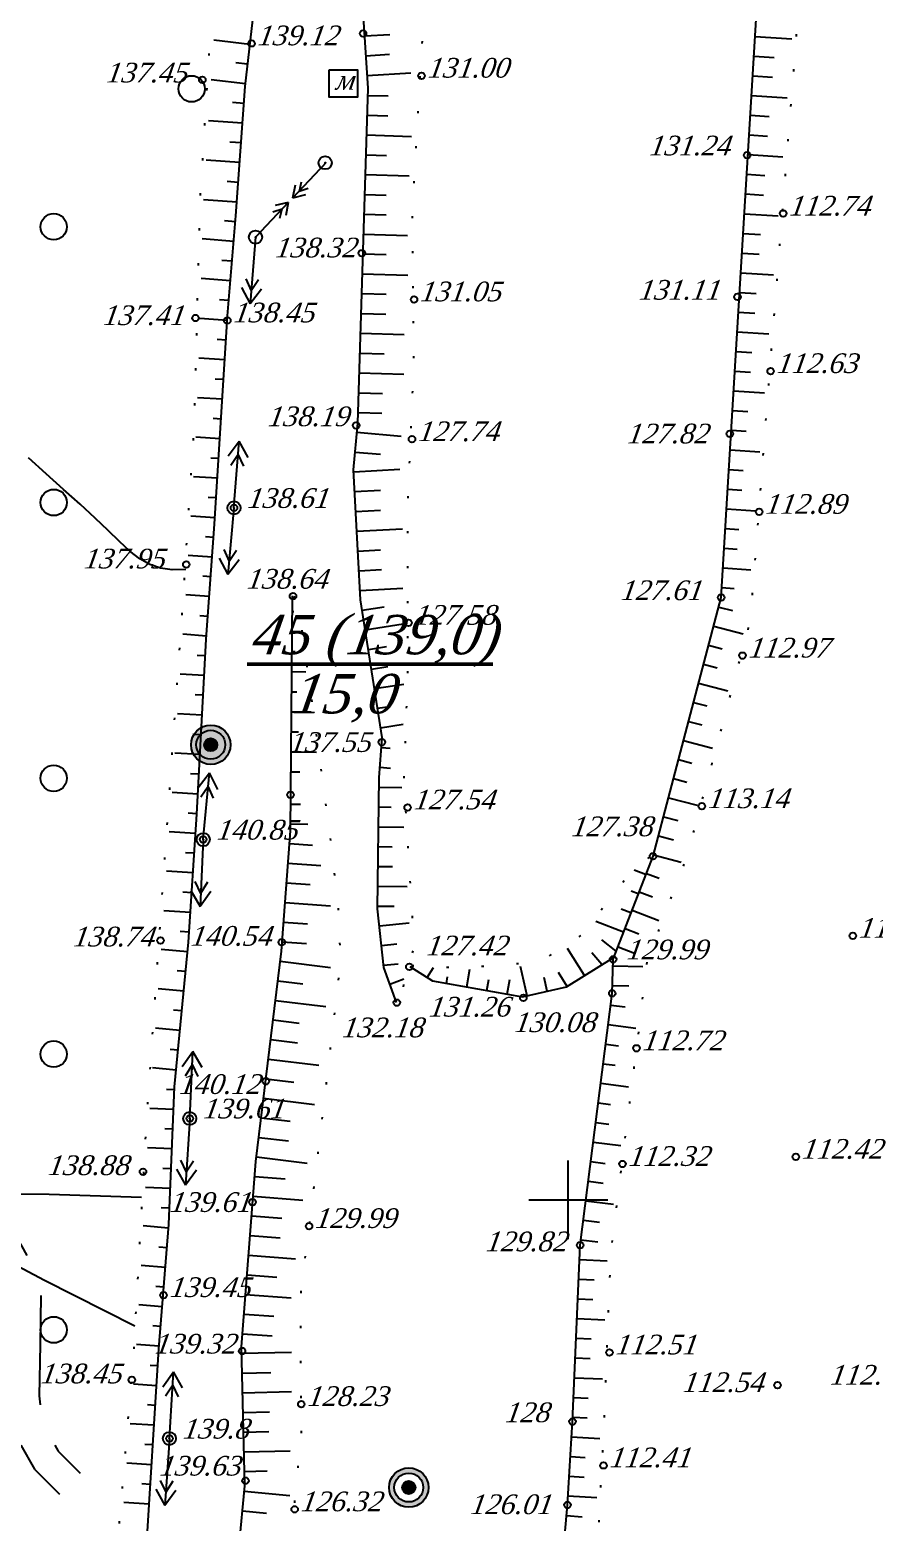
# Model space of a CAD drawing. Header units: millimetres. Extents: x 1400 to 4853, y -623 to 1865.
# Drawn here: x 2755.8 to 2794.3, y 1538.6 to 1606.8 of the extents above; entities that cross this region are included whole.
import ezdxf

# ---------------------------------------------------------------- set-up
doc = ezdxf.new("R2010")
doc.units = ezdxf.units.MM
doc.set_wipeout_variables(frame=1)
doc.linetypes.add('ADOT1', pattern=[1.6, 0.1, -1.5])
doc.linetypes.add('AHIDDEN4', pattern=[7, 5, -2])
for name, color, linetype in [('02_Горизонт_100', 7, 'Continuous'), ('02_Горизонт_112', 7, 'Continuous'), ('02_Горизонт_128', 7, 'Continuous'), ('CONT-MNR', 7, 'Continuous'), ('кресты', 7, 'Continuous'), ('НАДЗЕМКА', 7, 'Continuous'), ('ПИКЕТЫ', 7, 'Continuous'), ('РАСТИТ', 7, 'Continuous'), ('РЕЛЬЕФ', 7, 'Continuous'), ('Скважины', 7, 'Continuous'), ('Скважины_2011', 7, 'Continuous'), ('СІТУАЦІЯ', 7, 'Continuous')]:
    doc.layers.add(name, color=color, linetype=linetype)
doc.styles.add('universw', font='timesi.ttf', dxfattribs={"oblique": 10})

# ---------------------------------------------------------------- blocks, each defined once
blk = doc.blocks.new('108')
at = {"color": 0, "linetype": 'Continuous', "lineweight": 0}
blk.add_wipeout([(0.51, -0.12), (0.52, -0.06), (0.52, -0.01), (0.52, 0.05), (0.51, 0.1), (0.5, 0.15), (0.48, 0.2), (0.45, 0.25), (0.42, 0.3), (0.39, 0.34), (0.35, 0.38), (0.31, 0.42), (0.26, 0.45), (0.22, 0.47), (0.17, 0.49), (0.11, 0.51), (0.06, 0.52), (0.01, 0.52), (-0.05, 0.52), (-0.1, 0.51), (-0.15, 0.5), (-0.21, 0.48), (-0.25, 0.45), (-0.3, 0.42), (-0.34, 0.39), (-0.38, 0.35), (-0.42, 0.31), (-0.45, 0.26), (-0.47, 0.22), (-0.49, 0.17), (-0.51, 0.11), (-0.52, 0.06), (-0.52, 0.01), (-0.52, -0.05), (-0.51, -0.1), (-0.5, -0.15), (-0.48, -0.21), (-0.45, -0.25), (-0.42, -0.3), (-0.39, -0.34), (-0.35, -0.38), (-0.31, -0.42), (-0.27, -0.45), (-0.22, -0.47), (-0.17, -0.49), (-0.12, -0.51), (-0.06, -0.52), (-0.01, -0.52), (0.05, -0.52), (0.1, -0.51), (0.15, -0.5), (0.2, -0.48), (0.25, -0.45), (0.3, -0.42), (0.34, -0.39), (0.38, -0.35), (0.42, -0.31), (0.45, -0.27), (0.47, -0.22), (0.49, -0.17)], dxfattribs=at)
at = {"linetype": 'Continuous'}
h = blk.add_hatch(color=0, dxfattribs=at)
edge = h.paths.add_edge_path()
edge.add_arc((0, 0), 0.0196, 0, 360)
at = {"color": 0, "linetype": 'Continuous'}
for radius in [0.5, 0.0196]:
    blk.add_circle((0, 0), radius, dxfattribs=at)
blk = doc.blocks.new('115_3')
at = {"color": 0, "linetype": 'Continuous'}
for p, q in [((0, 0), (5.1, 0)), ((3.22, 0.49), (4.1, 0)), ((3.22, -0.49), (4.1, 0)), ((3.91, 0.76), (5.1, 0)), ((3.91, -0.76), (5.1, 0))]:
    blk.add_line(p, q, dxfattribs=at)
blk = doc.blocks.new('372')
blk.add_circle((0, 0), 1)
blk = doc.blocks.new('368')
at = {"color": 0, "linetype": 'Continuous'}
blk.add_blockref('372', (0, 0), dxfattribs=at)
blk = doc.blocks.new('Свкажины')
at = {"layer": 'Скважины', "linetype": 'Continuous'}
h = blk.add_hatch(color=5, dxfattribs=at)
h.paths.add_polyline_path([(-3, 0, 1), (3, 0, 1)])
h.paths.add_polyline_path([(2.2, 0, -1), (-2.2, 0, -1)], flags=16)
at = {"layer": 'Скважины', "linetype": 'Continuous', "lineweight": 50}
h = blk.add_hatch(color=2, dxfattribs=at)
edge = h.paths.add_edge_path()
edge.add_arc((0, 0), 1, 0, 360)
at = {"layer": 'Скважины', "color": 0, "linetype": 'Continuous'}
for radius in [3, 2.2, 1]:
    blk.add_circle((0, 0), radius, dxfattribs=at)

msp = doc.modelspace()

# ---------------------------------------------------------------- hatches: boundary and pattern name
at = {"layer": 'Скважины', "linetype": 'Continuous'}
for points in [[(2764.9236, 1574.1026, 1), (2763.1236, 1574.1026, 1)], [(2764.3236, 1574.1026, 1), (2763.7236, 1574.1026, 1)]]:
    msp.add_hatch(color=1, dxfattribs=at).paths.add_polyline_path(points)

# ---------------------------------------------------------------- linework, layer by layer
at = {"layer": '02_Горизонт_112', "color": 0, "linetype": 'Continuous'}
for p, q in [((2788.9017, 1606.4589), (2790.5776, 1606.3574)), ((2788.8472, 1605.5596), (2789.7723, 1605.5036)), ((2788.7928, 1604.6603), (2789.6893, 1604.606)), ((2788.7383, 1603.7611), (2790.3683, 1603.6623)), ((2788.6838, 1602.8618), (2789.5338, 1602.8103)), ((2788.6293, 1601.9626), (2789.4687, 1601.9117)), ((2788.5749, 1601.0633), (2790.159, 1600.9673)), ((2788.5204, 1600.164), (2789.3386, 1600.1145)), ((2788.4659, 1599.2648), (2789.2736, 1599.2158)), ((2788.4114, 1598.3655), (2789.9497, 1598.2723)), ((2788.357, 1597.4662), (2789.1435, 1597.4186)), ((2788.3025, 1596.567), (2789.0784, 1596.52)), ((2788.248, 1595.6677), (2789.7404, 1595.5773)), ((2788.1935, 1594.7684), (2788.9483, 1594.7227)), ((2788.1391, 1593.8692), (2788.8832, 1593.8241)), ((2788.0846, 1592.9699), (2789.5311, 1592.8823)), ((2788.0301, 1592.0706), (2788.7531, 1592.0268)), ((2787.9756, 1591.1714), (2788.6881, 1591.1282)), ((2787.9212, 1590.2721), (2789.3219, 1590.1873)), ((2787.8667, 1589.3729), (2788.558, 1589.331)), ((2787.8122, 1588.4736), (2788.4929, 1588.4324)), ((2787.7577, 1587.5743), (2789.1154, 1587.4921)), ((2787.7033, 1586.6751), (2788.359, 1586.6353)), ((2787.6488, 1585.7758), (2788.2902, 1585.7369)), ((2787.5943, 1584.8765), (2788.9125, 1584.7967)), ((2787.5398, 1583.9773), (2788.1527, 1583.9401)), ((2787.4854, 1583.078), (2788.0839, 1583.0417)), ((2787.4309, 1582.1787), (2788.7095, 1582.1013)), ((2787.3764, 1581.2795), (2787.9463, 1581.245)), ((2787.234, 1580.3943), (2787.8596, 1580.2294)), ((2787.0044, 1579.5232), (2788.3486, 1579.1689)), ((2786.7748, 1578.652), (2787.3947, 1578.4886)), ((2786.5452, 1577.7808), (2787.1622, 1577.6182)), ((2786.3156, 1576.9097), (2787.6484, 1576.5584)), ((2786.086, 1576.0385), (2786.6973, 1575.8774)), ((2785.8563, 1575.1674), (2786.4648, 1575.007)), ((2785.6267, 1574.2962), (2786.9482, 1573.9479)), ((2785.3971, 1573.425), (2785.9999, 1573.2662)), ((2785.1675, 1572.5539), (2785.7722, 1572.3945)), ((2784.9379, 1571.6827), (2786.2481, 1571.3374)), ((2784.7083, 1570.8116), (2785.3649, 1570.6385)), ((2784.4787, 1569.9404), (2785.1613, 1569.7605)), ((2784.249, 1569.0692), (2785.5186, 1568.7346)), ((2783.8882, 1568.1741), (2783.3644, 1568.3734)), ((2783.9314, 1568.2266), (2784.5181, 1568)), ((2783.5548, 1567.2978), (2783.2414, 1567.417)), ((2783.6068, 1567.3862), (2784.2084, 1567.1538)), ((2783.2214, 1566.4215), (2782.7814, 1566.5889)), ((2783.2822, 1566.5458), (2784.4998, 1566.0755)), ((2782.9576, 1565.7054), (2783.5889, 1565.4615)), ((2782.5545, 1564.6689), (2781.8977, 1565.1819)), ((2782.633, 1564.865), (2783.3847, 1564.5746)), ((2782.4064, 1564.0049), (2783.7722, 1563.968)), ((2782.382, 1563.1043), (2783.1299, 1563.0841)), ((2782.3039, 1562.2079), (2782.9658, 1562.1235)), ((2782.1899, 1561.3142), (2783.4425, 1561.1545)), ((2782.0759, 1560.4205), (2782.662, 1560.3458)), ((2781.962, 1559.5269), (2782.5101, 1559.457)), ((2781.848, 1558.6332), (2783.1053, 1558.4729)), ((2781.7341, 1557.7395), (2782.2895, 1557.6687)), ((2781.6201, 1556.8458), (2782.2062, 1556.7711)), ((2781.5062, 1555.9522), (2782.7681, 1555.7913)), ((2781.3922, 1555.0585), (2782.0395, 1554.976)), ((2781.2783, 1554.1648), (2781.9562, 1554.0784)), ((2781.1643, 1553.2711), (2782.4309, 1553.1096)), ((2781.0504, 1552.3775), (2781.7895, 1552.2832)), ((2780.9364, 1551.4838), (2781.7062, 1551.3856)), ((2780.8768, 1550.5855), (2782.1387, 1550.5305)), ((2780.8376, 1549.6854), (2781.5454, 1549.6546)), ((2780.7985, 1548.7853), (2781.4894, 1548.7553)), ((2780.7593, 1547.8853), (2782.0316, 1547.8299)), ((2780.7201, 1546.9852), (2781.3994, 1546.9557)), ((2780.6809, 1546.0852), (2781.3543, 1546.0559)), ((2780.6418, 1545.1851), (2781.9245, 1545.1293)), ((2780.6026, 1544.285), (2781.2642, 1544.2562)), ((2780.5634, 1543.385), (2781.2192, 1543.3564)), ((2780.5119, 1542.4856), (2781.8063, 1542.406)), ((2780.4566, 1541.5864), (2781.1285, 1541.5451)), ((2780.4013, 1540.6871), (2781.0835, 1540.6452)), ((2780.3461, 1539.7879), (2781.662, 1539.707)), ((2780.2785, 1538.8896), (2780.9925, 1538.8274))]:
    msp.add_line(p, q, dxfattribs=at)
at = {"layer": '02_Горизонт_112', "color": 0, "linetype": 'Continuous', "flags": 128}
msp.add_lwpolyline([(2777.8993, 1483.4367), (2773.6273, 1493.2407), (2774.8663, 1509.5307), (2775.9793, 1524.3747), (2779.3873, 1528.6707), (2780.3203, 1539.3687), (2780.5543, 1543.1757), (2780.9053, 1551.2397), (2782.3723, 1562.7447), (2782.4143, 1564.2987), (2784.2323, 1569.0057), (2787.3493, 1580.8317), (2789.0263, 1608.5157), (2791.9243, 1628.6007), (2797.7953, 1634.3157), (2802.0223, 1642.9557), (2808.1663, 1665.9267), (2812.8523, 1666.0617), (2818.1623, 1665.7857), (2821.3594, 1675.0874)], dxfattribs=at)
at = {"layer": '02_Горизонт_112', "color": 250, "linetype": 'ADOT1', "flags": 128}
msp.add_lwpolyline([(2822.8636, 1674.9139), (2819.2765, 1664.5028), (2809.3831, 1664.5606), (2803.9446, 1644.7794), (2798.9244, 1633.6342), (2793.3163, 1628.0278), (2791.5181, 1615.1203), (2791.3758, 1614.0389), (2789.3606, 1588.7085), (2788.6739, 1579.7845), (2785.7766, 1569.0029), (2783.9597, 1564.2601), (2783.6064, 1561.3337), (2782.2924, 1550.8683), (2781.9896, 1543.1486), (2781.2447, 1528.981), (2777.8178, 1524.7937), (2777.2467, 1523.2711), (2776.3582, 1511.4706), (2775.0884, 1493.4173), (2778.7691, 1484.8524), (2780.1018, 1482.2512)], dxfattribs=at)
at = {"layer": '02_Горизонт_112', "color": 7, "linetype": 'Continuous'}
for centre in [(2788.5353, 1601.0358), (2790.1846, 1598.3674), (2788.0882, 1594.5717), (2789.6064, 1591.1717), (2787.7408, 1588.3093), (2789.0811, 1584.7395), (2787.3493, 1580.8317), (2788.325, 1578.1728), (2786.4613, 1571.2916), (2784.2323, 1569.0057), (2793.3615, 1565.3733), (2782.4143, 1564.2987), (2782.3723, 1562.7447), (2783.4763, 1560.2331), (2790.7542, 1555.2742), (2782.8364, 1554.9478), (2780.9053, 1551.2397), (2782.2389, 1546.3362), (2789.9214, 1544.8463), (2780.5543, 1543.1757), (2781.9742, 1541.1785), (2780.3203, 1539.3687)]:
    msp.add_circle(centre, 0.15, dxfattribs=at)
at = {"layer": '02_Горизонт_128', "color": 0, "linetype": 'Continuous'}
for p, q in [((2771.0577, 1606.4845), (2772.2127, 1606.5587)), ((2771.1157, 1605.5804), (2772.1872, 1605.6492)), ((2771.1738, 1604.6762), (2773.1668, 1604.8041)), ((2771.2001, 1603.7716), (2772.1337, 1603.7429)), ((2771.1723, 1602.866), (2772.1083, 1602.8372)), ((2771.1444, 1601.9604), (2773.1934, 1601.8974)), ((2771.1166, 1601.0548), (2772.0574, 1601.0259)), ((2771.0888, 1600.1492), (2773.0966, 1600.0875)), ((2771.0609, 1599.2436), (2772.038, 1599.2136)), ((2771.0331, 1598.3381), (2772.0384, 1598.3072)), ((2771.0053, 1597.4325), (2773.0149, 1597.3707)), ((2770.9775, 1596.5269), (2772.0392, 1596.4943)), ((2770.9496, 1595.6213), (2773.0225, 1595.5576)), ((2770.9218, 1594.7157), (2772.04, 1594.6813)), ((2770.894, 1593.8101), (2772.0187, 1593.7756)), ((2770.8661, 1592.9045), (2772.855, 1592.8434)), ((2770.8383, 1591.999), (2771.9482, 1591.9649)), ((2770.8105, 1591.0934), (2772.849, 1591.0307)), ((2770.7826, 1590.1878), (2771.8777, 1590.1541)), ((2770.7548, 1589.2822), (2771.8425, 1589.2488)), ((2770.703, 1588.378), (2772.7283, 1588.1992)), ((2770.6233, 1587.4756), (2771.7742, 1587.3739)), ((2770.5571, 1586.5728), (2772.6651, 1586.6856)), ((2770.6056, 1585.6681), (2771.7751, 1585.7307)), ((2770.654, 1584.7634), (2771.7756, 1584.8234)), ((2770.7024, 1583.8587), (2772.7791, 1583.9698)), ((2770.7508, 1582.9539), (2771.7766, 1583.0088)), ((2770.7992, 1582.0492), (2771.8312, 1582.1044)), ((2770.8476, 1581.1445), (2772.7935, 1581.2486)), ((2770.9447, 1580.2449), (2771.9408, 1580.4011)), ((2771.0851, 1579.3498), (2772.8172, 1579.6215)), ((2771.2254, 1578.4548), (2772.0578, 1578.5853)), ((2771.3658, 1577.5597), (2772.1162, 1577.6774)), ((2771.5062, 1576.6646), (2772.8511, 1576.8755)), ((2771.6465, 1575.7695), (2772.2012, 1575.8565)), ((2771.7869, 1574.8745), (2772.8205, 1575.0366)), ((2771.8223, 1573.9753), (2772.2215, 1573.9445)), ((2771.7527, 1573.0719), (2772.2312, 1573.0351)), ((2771.7122, 1572.1673), (2772.7478, 1572.1552)), ((2767.6837, 1571.3898), (2768.1268, 1571.3823)), ((2771.7017, 1571.2613), (2772.2707, 1571.2547)), ((2767.6684, 1570.4898), (2768.4554, 1570.4764)), ((2771.6911, 1570.3554), (2772.8461, 1570.342)), ((2767.6201, 1569.5913), (2768.6803, 1569.5127)), ((2771.6806, 1569.4494), (2772.3128, 1569.4421)), ((2767.5536, 1568.6936), (2769.0568, 1568.5822)), ((2771.67, 1568.5435), (2772.3338, 1568.5358)), ((2767.4871, 1567.7959), (2768.5648, 1567.716)), ((2771.6595, 1567.6375), (2772.9935, 1567.622)), ((2767.4206, 1566.8982), (2769.5015, 1566.744)), ((2771.6489, 1566.7316), (2772.4026, 1566.7228)), ((2767.3541, 1566.0005), (2768.4493, 1565.9194)), ((2771.7291, 1565.8298), (2773.0908, 1565.9714)), ((2782.8879, 1565.5452), (2781.6216, 1566.027)), ((2767.2876, 1565.1029), (2768.3916, 1565.0211)), ((2771.8228, 1564.9287), (2772.5223, 1565.0014)), ((2781.1043, 1563.5603), (2780.3302, 1564.8002)), ((2767.1992, 1564.2073), (2769.492, 1563.9285)), ((2771.9165, 1564.0275), (2772.5882, 1564.0974)), ((2781.8996, 1564.0568), (2781.4406, 1564.5937)), ((2772.2033, 1563.171), (2772.8437, 1563.405)), ((2773.9131, 1563.4671), (2774.2002, 1563.9222)), ((2774.7965, 1563.2003), (2774.8491, 1563.4944)), ((2775.7195, 1563.0355), (2775.8654, 1563.8522)), ((2776.6425, 1562.8706), (2776.7332, 1563.3782)), ((2777.5655, 1562.7057), (2777.6845, 1563.3718)), ((2778.4862, 1562.6325), (2778.1802, 1563.9661)), ((2779.4001, 1562.8422), (2779.2569, 1563.4661)), ((2780.309, 1563.0637), (2779.9172, 1563.6913)), ((2767.0905, 1563.3138), (2768.2249, 1563.1758)), ((2766.9818, 1562.4202), (2769.2832, 1562.1404)), ((2766.8732, 1561.5267), (2768.0623, 1561.3821)), ((2766.7645, 1560.6331), (2767.981, 1560.4852)), ((2766.6559, 1559.7395), (2768.9699, 1559.4582)), ((2766.5472, 1558.846), (2767.8183, 1558.6914)), ((2766.4386, 1557.9524), (2768.7611, 1557.67)), ((2766.3299, 1557.0589), (2767.6557, 1556.8977)), ((2766.2213, 1556.1653), (2767.5744, 1556.0008)), ((2766.1126, 1555.2717), (2768.437, 1554.9891)), ((2766.0336, 1554.3752), (2767.4256, 1554.2671)), ((2765.9639, 1553.4778), (2768.2309, 1553.3017)), ((2765.8942, 1552.5804), (2767.2753, 1552.4731)), ((2765.8245, 1551.6829), (2767.2001, 1551.5761)), ((2765.7548, 1550.7855), (2767.9024, 1550.6187)), ((2765.6851, 1549.8881), (2767.0498, 1549.7821)), ((2765.6154, 1548.9906), (2767.6951, 1548.8291)), ((2765.5457, 1548.0932), (2766.8994, 1547.988)), ((2765.476, 1547.1957), (2766.8258, 1547.0909)), ((2765.4356, 1546.2975), (2767.7087, 1546.3498)), ((2765.4563, 1545.3976), (2766.7669, 1545.4278)), ((2765.477, 1544.4977), (2767.7196, 1544.5493)), ((2765.4977, 1543.5978), (2766.7032, 1543.6255)), ((2765.5185, 1542.6979), (2766.6713, 1542.7244)), ((2765.5392, 1541.798), (2767.6568, 1541.8467)), ((2765.5599, 1540.8981), (2766.6076, 1540.9222)), ((2765.5526, 1539.9992), (2767.6432, 1539.8022)), ((2765.4681, 1539.103), (2766.5719, 1538.999))]:
    msp.add_line(p, q, dxfattribs=at)
at = {"layer": '02_Горизонт_128', "color": 7, "linetype": 'Continuous'}
for p, q in [((2767.7223, 1580.1895), (2767.8179, 1580.1886)), ((2767.7142, 1579.2738), (2768.1311, 1579.2701)), ((2767.706, 1578.3581), (2767.8884, 1578.3565)), ((2767.6979, 1577.4425), (2768.3748, 1577.4365)), ((2767.6898, 1576.5268), (2767.9588, 1576.5244)), ((2767.6817, 1575.6111), (2768.6185, 1575.6028)), ((2767.6736, 1574.6955), (2768.0292, 1574.6923)), ((2767.6655, 1573.7798), (2768.8622, 1573.7692)), ((2767.6574, 1572.8641), (2768.0996, 1572.8602))]:
    msp.add_line(p, q, dxfattribs=at)
at = {"layer": '02_Горизонт_128', "color": 32, "linetype": 'ADOT1', "flags": 128}
for points in [[(2774.0579, 1649.376), (2774.4999, 1643.3037), (2774.0026, 1632.8152), (2773.8909, 1623.7839), (2774.3883, 1616.1107), (2773.6161, 1605.3683), (2773.2292, 1598.4679), (2773.2862, 1591.4232), (2773.0099, 1584.9645), (2773.0096, 1577.1562), (2772.8438, 1572.4639), (2773.3092, 1564.8971), (2772.6112, 1562.3018), (2772.4173, 1561.9532)], [(2774.0579, 1649.376), (2774.4999, 1643.3037), (2774.0026, 1632.8152), (2773.8909, 1623.7839), (2774.3883, 1616.1107), (2773.6161, 1605.3683), (2773.2292, 1598.4679), (2773.2862, 1591.4232), (2773.0099, 1584.9645), (2773.0096, 1577.1562), (2772.8438, 1572.4639), (2773.3092, 1564.8971), (2772.6112, 1562.3018), (2772.4173, 1561.9532)], [(2767.8233, 1580.8838), (2768.0814, 1580.1331), (2769.5402, 1569.4335), (2769.894, 1566.1429), (2769.93, 1564.0579), (2769.091, 1556.8749), (2768.1133, 1548.8884), (2768.1512, 1542.6257), (2767.5996, 1536.9317), (2768.2431, 1533.901), (2768.5189, 1530.0438), (2767.5076, 1526.3703), (2767.0275, 1518.2379), (2766.7049, 1512.438), (2767.092, 1506.7025), (2767.4807, 1501.6411), (2766.7066, 1496.2923), (2767.0937, 1489.5901), (2767.9312, 1484.2807), (2767.4156, 1478.6154), (2767.4156, 1474.8042), (2769.0298, 1473.1551), (2773.447, 1471.2785), (2777.7626, 1470.8728), (2784.2613, 1470.8728), (2789.4401, 1470.9742), (2792.9433, 1471.4814)], [(2773.2017, 1564.0218), (2775.4873, 1563.9131), (2779.079, 1564.1849), (2780.9293, 1565.3809), (2783.351, 1568.4524), (2784.2761, 1569.1047)]]:
    msp.add_lwpolyline(points, dxfattribs=at)
at = {"layer": '02_Горизонт_128', "color": 0, "linetype": 'Continuous', "flags": 128}
for points in [[(2772.5144, 1562.32), (2771.9269, 1563.9272), (2771.6476, 1566.6132), (2771.7174, 1572.6131), (2771.8571, 1574.4271), (2770.8704, 1580.7187), (2770.552, 1586.6687), (2770.7398, 1588.7949), (2771.2104, 1604.1057), (2770.6578, 1612.7173), (2771.0722, 1621.9914), (2771.3495, 1629.9142), (2772.0679, 1638.8019), (2772.7316, 1648.9896)], [(2773.1201, 1563.9674), (2774.1541, 1563.3151), (2778.2627, 1562.5812), (2780.2763, 1563.0433), (2782.453, 1564.4023), (2782.453, 1564.4023)]]:
    msp.add_lwpolyline(points, dxfattribs=at)
at = {"layer": '02_Горизонт_128', "color": 250, "linetype": 'ADOT1', "flags": 128}
msp.add_lwpolyline([(2767.8233, 1580.8838), (2768.0814, 1580.1331), (2769.5402, 1569.4335), (2769.894, 1566.1429), (2769.93, 1564.0579), (2769.091, 1556.8749), (2768.1133, 1548.8884), (2768.1512, 1542.6257), (2767.5996, 1536.9317), (2768.2431, 1533.901), (2768.5189, 1530.0438), (2767.5076, 1526.3703), (2767.0275, 1518.2379), (2766.7049, 1512.438), (2767.092, 1506.7025), (2767.4807, 1501.6411), (2766.7066, 1496.2923), (2767.0937, 1489.5901), (2767.9312, 1484.2807), (2767.4156, 1478.6154), (2767.4156, 1474.8042), (2769.0298, 1473.1551), (2773.447, 1471.2785), (2777.7626, 1470.8728), (2784.2613, 1470.8728), (2789.4401, 1470.9742), (2792.9433, 1471.4814)], dxfattribs=at)
at = {"layer": '02_Горизонт_128', "color": 7, "linetype": 'Continuous'}
for centre in [(2770.9831, 1606.5992), (2773.6562, 1604.6675), (2770.9251, 1596.5561), (2773.3128, 1594.4487), (2770.6693, 1588.6827), (2773.2194, 1588.0595), (2767.7814, 1580.8936), (2773.0592, 1579.6701), (2771.8423, 1574.2137), (2767.6699, 1571.8137), (2773.0197, 1571.2352), (2767.2664, 1565.0879), (2773.0985, 1563.9528), (2778.3073, 1562.5347), (2772.5293, 1562.3187), (2766.541, 1558.7256), (2765.9367, 1553.1984), (2768.5147, 1552.1122), (2761.8692, 1548.9578), (2765.4538, 1546.4039), (2768.161, 1543.9788), (2765.615, 1540.4799), (2767.8586, 1539.1703)]:
    msp.add_circle(centre, 0.15, dxfattribs=at)
at = {"layer": 'CONT-MNR', "color": 30, "linetype": 'Continuous', "flags": 128}
for points in [[(2762.8921, 1582.1143), (2762.2667, 1582.0873), (2761.7243, 1582.1632), (2761.2388, 1582.3363), (2760.7837, 1582.6007), (2760.3331, 1582.9508), (2759.8605, 1583.3806), (2759.3399, 1583.8845), (2758.745, 1584.4566), (2758.0588, 1585.0896), (2757.3016, 1585.7696), (2756.5028, 1586.4813), (2755.6917, 1587.2094)], [(2760.8653, 1553.4171), (2756.6379, 1553.5503), (2753.6144, 1553.5734), (2751.7912, 1553.4177), (2751.1646, 1553.0146), (2751.7308, 1552.2952), (2753.4863, 1551.191), (2756.4272, 1549.6331), (2760.5499, 1547.5528)]]:
    msp.add_lwpolyline(points, dxfattribs=at)
at = {"layer": 'кресты', "color": 3, "linetype": 'Continuous'}
for p, q in [((2780.3623, 1551.5067), (2780.3623, 1555.1067)), ((2778.5623, 1553.3067), (2782.1623, 1553.3067))]:
    msp.add_line(p, q, dxfattribs=at)
at = {"layer": 'НАДЗЕМКА', "color": 7, "linetype": 'Continuous'}
msp.add_lwpolyline([(2769.4123, 1604.9187), (2769.4123, 1603.7017), (2770.7517, 1603.7007), (2770.7517, 1604.9176)], close=True, dxfattribs=at)
at = {"layer": 'ПИКЕТЫ', "color": 7, "linetype": 'Continuous'}
for centre in [(2765.8826, 1606.1462), (2763.64, 1604.4805), (2763.3251, 1593.5992), (2764.7811, 1593.4866), (2762.9071, 1582.3344), (2761.7305, 1565.1554), (2760.9287, 1554.5949), (2760.4176, 1545.093)]:
    msp.add_circle(centre, 0.15, dxfattribs=at)
at = {"layer": 'РЕЛЬЕФ', "color": 7, "linetype": 'Continuous'}
for p, q in [((2765.8144, 1606.0966), (2764.1641, 1606.2895)), ((2765.7095, 1605.1992), (2765.1741, 1605.2618)), ((2765.6046, 1604.3019), (2764.0424, 1604.4845)), ((2765.5349, 1603.4012), (2765.0169, 1603.4379)), ((2765.471, 1602.4999), (2763.9242, 1602.6097)), ((2765.407, 1601.5987), (2764.8938, 1601.6351)), ((2765.343, 1600.6975), (2763.8108, 1600.8062)), ((2765.279, 1599.7962), (2764.7707, 1599.8323)), ((2765.215, 1598.895), (2763.6975, 1599.0028)), ((2765.1478, 1597.994), (2764.6539, 1598.0351)), ((2765.073, 1597.0936), (2763.638, 1597.213)), ((2764.9981, 1596.1933), (2764.5353, 1596.2317)), ((2764.9232, 1595.2929), (2763.5817, 1595.4044)), ((2764.8483, 1594.3925), (2764.4167, 1594.4284)), ((2764.778, 1593.4918), (2763.5251, 1593.5691)), ((2764.7223, 1592.59), (2764.3145, 1592.6152)), ((2764.6667, 1591.6882), (2763.4727, 1591.7619)), ((2764.611, 1590.7864), (2764.2228, 1590.8104)), ((2764.5553, 1589.8846), (2763.4202, 1589.9547)), ((2764.4996, 1588.9829), (2764.1311, 1589.0056)), ((2764.444, 1588.0811), (2763.3449, 1588.1489)), ((2764.3883, 1587.1793), (2764.0212, 1587.202)), ((2764.3326, 1586.2775), (2763.2293, 1586.3456)), ((2764.2769, 1585.3757), (2763.9085, 1585.3985)), ((2764.2213, 1584.474), (2763.1137, 1584.5423)), ((2764.1579, 1583.5727), (2763.7906, 1583.6001)), ((2764.0908, 1582.6717), (2762.9972, 1582.7532)), ((2764.0237, 1581.7707), (2763.6618, 1581.7977)), ((2763.9565, 1580.8697), (2762.8793, 1580.9499)), ((2763.8894, 1579.9687), (2763.5319, 1579.9953)), ((2763.8223, 1579.0677), (2762.7529, 1579.1474)), ((2763.7713, 1578.1657), (2763.4105, 1578.1849)), ((2763.7231, 1577.2635), (2762.6269, 1577.322)), ((2763.675, 1576.3612), (2763.3049, 1576.381)), ((2763.6268, 1575.459), (2762.5028, 1575.519)), ((2763.5786, 1574.5568), (2763.1993, 1574.5771)), ((2763.5305, 1573.6546), (2762.3787, 1573.7161)), ((2763.4823, 1572.7524), (2763.0937, 1572.7731)), ((2763.4341, 1571.8502), (2762.2545, 1571.9132)), ((2763.386, 1570.948), (2762.9881, 1570.9692)), ((2763.2126, 1568.243), (2762.0043, 1568.3205)), ((2763.1548, 1567.3414), (2762.7503, 1567.3673)), ((2763.097, 1566.4397), (2761.8792, 1566.5178)), ((2763.0391, 1565.5381), (2762.6318, 1565.5642)), ((2762.9666, 1564.6376), (2761.7565, 1564.7549)), ((2762.8795, 1563.7384), (2762.4835, 1563.7767)), ((2762.7924, 1562.8391), (2761.6266, 1562.952)), ((2762.7053, 1561.9398), (2762.3241, 1561.9767)), ((2762.6181, 1561.0405), (2761.4968, 1561.1491)), ((2762.531, 1560.1412), (2762.1646, 1560.1767)), ((2762.4439, 1559.2419), (2761.3669, 1559.3463)), ((2762.3644, 1558.3421), (2762.0091, 1558.3566)), ((2762.3276, 1557.4394), (2761.2387, 1557.4836)), ((2762.2909, 1556.5366), (2761.9216, 1556.5516)), ((2762.2542, 1555.6339), (2761.1344, 1555.6794)), ((2762.2175, 1554.7311), (2761.8403, 1554.7465)), ((2762.1808, 1553.8284), (2761.0375, 1553.8749)), ((2762.1441, 1552.9256), (2761.7591, 1552.9413)), ((2762.1007, 1552.0233), (2760.9425, 1552.1184)), ((2762.0267, 1551.1228), (2761.6479, 1551.1539)), ((2761.9527, 1550.2223), (2760.8381, 1550.3139)), ((2761.8787, 1549.3219), (2761.5145, 1549.3518)), ((2761.8047, 1548.4214), (2760.7337, 1548.5094)), ((2761.7307, 1547.521), (2761.381, 1547.5497)), ((2761.6567, 1546.6205), (2760.6293, 1546.7049)), ((2761.5983, 1545.7189), (2761.2549, 1545.7403)), ((2761.5423, 1544.8172), (2760.4935, 1544.8824)), ((2761.4862, 1543.9154), (2761.1305, 1543.9375)), ((2761.4301, 1543.0137), (2760.3447, 1543.0812)), ((2761.374, 1542.1119), (2761.0061, 1542.1348)), ((2761.3179, 1541.2101), (2760.1959, 1541.2799)), ((2761.2618, 1540.3084), (2760.8817, 1540.332)), ((2761.2057, 1539.4066), (2760.0471, 1539.4787))]:
    msp.add_line(p, q, dxfattribs=at)
at = {"layer": 'Скважины', "color": 0, "linetype": 'Continuous', "lineweight": 50}
msp.add_line((2765.6953, 1577.7906), (2776.9144, 1577.7887), dxfattribs=at)
at = {"layer": 'Скважины', "color": 1, "linetype": 'Continuous'}
for centre, radius in [((2764.0236, 1574.1026), 0.9), ((2764.0236, 1574.1026), 0.66), ((2764.0236, 1574.1026), 0.3), ((2764.0285, 1574.0623), 0.15), ((2764.1536, 1574.0774), 0.15)]:
    msp.add_circle(centre, radius, dxfattribs=at)
at = {"layer": 'Скважины', "color": 1}
msp.add_circle((2764.0285, 1574.0623), 0.15, dxfattribs=at)
at = {"layer": 'СІТУАЦІЯ', "color": 7, "linetype": 'AHIDDEN4', "flags": 128}
for points in [[(2713.6279, 1601.9203), (2715.159, 1600.6318), (2717.3312, 1598.4612), (2720.5292, 1594.7231), (2723.9685, 1592.0099), (2725.9597, 1590.5629), (2726.6283, 1589.2173), (2726.8696, 1586.3836), (2727.5937, 1584.6954), (2729.4039, 1583.4292), (2732.2398, 1581.9822), (2735.7458, 1580.3968), (2739.7964, 1577.6984), (2743.4613, 1573.6509), (2745.9689, 1569.8925), (2748.2613, 1565.4522), (2749.7821, 1562.2705), (2750.6375, 1558.8988), (2751.3979, 1555.7171), (2752.6881, 1553.0872), (2754.2089, 1550.5228), (2754.9218, 1549.2881), (2754.8742, 1546.7237), (2754.8294, 1544.2824), (2755.0195, 1542.6677), (2755.97, 1541.0056), (2757.1106, 1539.8659)], [(2725.4703, 1592.3981), (2726.3506, 1591.9746), (2727.0213, 1591.4603), (2727.9516, 1589.5879), (2728.1962, 1586.7154), (2728.6827, 1585.5811), (2730.1009, 1584.5892), (2732.825, 1583.1992), (2736.4025, 1581.5814), (2740.6845, 1578.7289), (2744.529, 1574.4831), (2747.1338, 1570.5789), (2749.4703, 1566.0531), (2751.0577, 1562.7321), (2751.9484, 1559.2217), (2752.6761, 1556.1769), (2753.8765, 1553.7298), (2755.3741, 1551.2046), (2756.2785, 1549.6382), (2756.224, 1546.6988), (2756.1808, 1544.3492), (2756.328, 1543.099), (2757.0521, 1541.8328), (2758.0648, 1540.8209)]]:
    msp.add_lwpolyline(points, dxfattribs=at)

# ---------------------------------------------------------------- block references
at = {"layer": 'НАДЗЕМКА', "color": 7, "linetype": 'Continuous', "xscale": 0.6, "yscale": 0.6, "zscale": 0.6}
for p in [(2769.2533, 1600.6917), (2766.0703, 1597.2897), (2765.0863, 1584.9237), (2763.6823, 1569.7677), (2763.0643, 1557.0297), (2762.1343, 1542.4017)]:
    msp.add_blockref('108', p, dxfattribs=at)
at = {"layer": 'РАСТИТ', "color": 7, "linetype": 'Continuous', "xscale": 0.6, "yscale": 0.6, "zscale": 0.6}
for p in [(2763.1507, 1604.07), (2756.8507, 1597.77), (2756.8507, 1585.17), (2756.8507, 1572.57), (2756.8507, 1559.97), (2756.8507, 1547.37)]:
    msp.add_blockref('368', p, dxfattribs=at)
at = {"layer": 'Скважины_2011', "color": 0, "linetype": 'Continuous', "lineweight": 50, "xscale": 0.3, "yscale": 0.3, "zscale": 0.3}
msp.add_blockref('Свкажины', (2773.0723, 1540.1667), dxfattribs=at)

# ---------------------------------------------------------------- texts
at = {"layer": '02_Горизонт_100', "color": 7, "linetype": 'Continuous', "style": 'universw', "oblique": 10}
msp.add_text('112.42', height=0.9, dxfattribs=at).set_placement((2792.3123, 1544.8653))
at = {"layer": '02_Горизонт_112', "color": 7, "linetype": 'Continuous', "style": 'universw', "oblique": 10}
for s, p in [('131.24', (2784.0466, 1601.0289)), ('112.74', (2790.4531, 1598.2808)), ('131.11', (2783.5722, 1594.4359)), ('112.63', (2789.8749, 1591.085)), ('127.82', (2783.0395, 1587.8695)), ('112.89', (2789.3496, 1584.6528)), ('127.61', (2782.7436, 1580.7116)), ('112.97', (2788.5935, 1578.0861)), ('113.14', (2786.7298, 1571.2049)), ('127.38', (2780.4917, 1569.9227)), ('113.08', (2793.63, 1565.2866)), ('129.99', (2783.0143, 1564.2987)), ('112.72', (2783.7448, 1560.1464)), ('112.42', (2791.0227, 1555.1875)), ('112.32', (2783.1049, 1554.8611)), ('129.82', (2776.5802, 1550.9601)), ('112.51', (2782.5074, 1546.2495)), ('112.54', (2785.5772, 1544.5288)), ('128', (2777.4681, 1543.1514)), ('112.41', (2782.2427, 1541.0919)), ('126.01', (2775.87, 1538.9513))]:
    msp.add_text(s, height=0.9, dxfattribs=at).set_placement(p)
at = {"layer": '02_Горизонт_128', "color": 7, "linetype": 'Continuous', "style": 'universw', "oblique": 10}
for s, p in [('139.12', (2766.1511, 1606.0595)), ('131.00', (2773.9248, 1604.5808)), ('138.32', (2766.9543, 1596.3671)), ('131.05', (2773.5813, 1594.362)), ('138.19', (2766.6208, 1588.6571)), ('127.74', (2773.488, 1587.9728)), ('127.58', (2773.3277, 1579.5834)), ('137.55', (2767.6203, 1573.7755)), ('127.54', (2773.2882, 1571.1485)), ('127.42', (2773.8605, 1564.4779)), ('131.26', (2773.9762, 1561.683)), ('132.18', (2770.0105, 1560.7365)), ('130.08', (2777.8827, 1560.9731)), ('140.12', (2762.5728, 1558.1481)), ('139.61', (2762.1448, 1552.7588)), ('129.99', (2768.7832, 1552.0256)), ('139.45', (2762.1377, 1548.8711)), ('139.32', (2761.4586, 1546.2873)), ('128.23', (2768.4295, 1543.8921)), ('139.63', (2761.6726, 1540.7126)), ('126.32', (2768.1272, 1539.0836))]:
    msp.add_text(s, height=0.9, dxfattribs=at).set_placement(p)
at = {"layer": 'ПИКЕТЫ', "color": 7, "linetype": 'Continuous', "style": 'universw', "oblique": 10}
for s, p in [('137.45', (2759.2338, 1604.3604)), ('137.41', (2759.0901, 1593.2747)), ('138.45', (2765.0496, 1593.3999)), ('137.95', (2758.2096, 1582.157)), ('138.64', (2765.6544, 1581.2333)), ('138.74', (2757.7206, 1564.887)), ('140.54', (2763.0868, 1564.9187)), ('138.88', (2756.5607, 1554.4408)), ('138.45', (2756.2353, 1544.9258))]:
    msp.add_text(s, height=0.9, dxfattribs=at).set_placement(p)
at = {"layer": 'РЕЛЬЕФ', "color": 7, "linetype": 'Continuous', "style": 'universw', "oblique": 10}
msp.add_text('м', height=0.9, dxfattribs=at).set_placement((2769.715, 1604.0284))
at = {"layer": 'Скважины', "color": 7, "style": 'universw', "oblique": 10}
for s, p in [('45 (139,0)', (2765.8447, 1578.2343)), ('15,0', (2767.7063, 1575.5335))]:
    msp.add_text(s, height=1.8, dxfattribs=at).set_placement(p)

# ---------------------------------------------------------------- next in the draw order: linework, layer by layer
at = {"layer": '02_Горизонт_128', "color": 0, "linetype": 'Continuous', "flags": 128}
msp.add_lwpolyline([(2790.9386, 1467.9035), (2786.585, 1467.9503), (2782.3378, 1468.5195), (2778.1424, 1468.8817), (2773.0664, 1469.4508), (2767.9905, 1470.0717), (2765.0245, 1470.5995), (2761.5542, 1471.5826), (2760.0004, 1473.1348), (2759.9486, 1475.5667), (2760.4147, 1484.104), (2761.4754, 1494.0962), (2762.3468, 1501.2923), (2762.6953, 1505.3546), (2763.3351, 1514.3853), (2763.7418, 1522.3359), (2764.1714, 1525.7756), (2764.8007, 1532.022), (2765.5751, 1540.238), (2765.4289, 1546.5894), (2766.0866, 1555.0579), (2767.2557, 1564.6724), (2767.6629, 1570.1689), (2767.7598, 1580.9054)], dxfattribs=at)
at = {"layer": '02_Горизонт_128', "color": 7, "linetype": 'Continuous'}
for centre in [(2763.0643, 1557.0297), (2762.1343, 1542.4017)]:
    msp.add_circle(centre, 0.15, dxfattribs=at)
at = {"layer": 'ПИКЕТЫ', "color": 7, "linetype": 'Continuous'}
for centre in [(2765.0863, 1584.9237), (2763.6823, 1569.7677)]:
    msp.add_circle(centre, 0.15, dxfattribs=at)
at = {"layer": 'РЕЛЬЕФ', "color": 7, "linetype": 'Continuous'}
for p, q in [((2763.3283, 1570.0463), (2762.1303, 1570.1232)), ((2763.2705, 1569.1447), (2762.8694, 1569.1704))]:
    msp.add_line(p, q, dxfattribs=at)
at = {"layer": 'РЕЛЬЕФ', "color": 7, "linetype": 'ADOT1', "flags": 128}
msp.add_lwpolyline([(2764.9906, 1667.8753), (2767.2926, 1666.7255), (2768.4959, 1662.6489), (2768.4959, 1655.1229), (2767.8158, 1646.4471), (2766.6692, 1635.4694), (2766.2997, 1629.518), (2764.2285, 1610.3125), (2763.5206, 1598.8794), (2763.2648, 1588.8091), (2762.7419, 1580.684), (2761.8022, 1567.3683), (2761.0773, 1556.9048), (2760.4842, 1546.1532), (2759.0923, 1529.7546), (2758.5338, 1523.5665), (2757.8799, 1514.5656), (2757.1134, 1506.0792), (2756.452, 1495.5412), (2756.0009, 1490.134), (2756.3956, 1488.5005)], dxfattribs=at)
at = {"layer": 'РЕЛЬЕФ', "color": 7, "linetype": 'Continuous', "flags": 128}
msp.add_lwpolyline([(2756.6334, 1489.0565), (2757.2174, 1493.2195), (2757.6421, 1498.3903), (2757.9532, 1504.3407), (2758.632, 1511.9274), (2759.3546, 1517.9278), (2759.397, 1522.0814), (2760.5856, 1530.456), (2761.0523, 1536.9407), (2761.6472, 1546.5044), (2762.1139, 1552.1837), (2762.3699, 1558.4777), (2763.0103, 1565.0891), (2763.3853, 1570.9353), (2763.8123, 1578.9329), (2764.203, 1584.1786), (2764.7911, 1593.7041), (2765.17, 1598.2612), (2765.5901, 1604.178), (2766.4419, 1611.4647)], dxfattribs=at)

# ---------------------------------------------------------------- next in the draw order: block references
at = {"layer": 'НАДЗЕМКА', "color": 7, "linetype": 'Continuous'}
for p, xscale, yscale, zscale, rotation in [((2769.268, 1600.6774), 0.432, 0.432, 0.432, 226.9048), ((2766.0703, 1597.2897), 0.432, 0.432, 0.432, 46.90479999999999), ((2766.0703, 1597.2897), 0.6, 0.6, 0.6, 265.4503999999999), ((2765.0863, 1584.9237), 0.6, 0.6, 0.6, 85.4504), ((2765.0863, 1584.9237), 0.6, 0.6, 0.6, 264.7074), ((2763.6823, 1569.7677), 0.6, 0.6, 0.6, 84.7074), ((2763.6823, 1569.7677), 0.6000000000000001, 0.6000000000000001, 0.6000000000000001, 267.2224), ((2763.0643, 1557.0297), 0.6000000000000001, 0.6000000000000001, 0.6000000000000001, 87.2224), ((2763.0643, 1557.0297), 0.6000000000000001, 0.6000000000000001, 0.6000000000000001, 266.3622), ((2762.1343, 1542.4017), 0.6, 0.6, 0.6, 86.3622), ((2762.1343, 1542.4017), 0.5999999999999998, 0.5999999999999998, 0.5999999999999998, 266.1053000000001)]:
    msp.add_blockref('115_3', p, dxfattribs=dict(at, xscale=xscale, yscale=yscale, zscale=zscale, rotation=rotation))

# ---------------------------------------------------------------- next in the draw order: texts
at = {"layer": '02_Горизонт_128', "color": 7, "linetype": 'Continuous', "style": 'universw', "oblique": 10}
for s, p in [('139.61', (2763.6643, 1557.0297)), ('139.8', (2762.7343, 1542.4017))]:
    msp.add_text(s, height=0.9, dxfattribs=at).set_placement(p)
at = {"layer": 'ПИКЕТЫ', "color": 7, "linetype": 'Continuous', "style": 'universw', "oblique": 10}
for s, p in [('138.61', (2765.6863, 1584.9237)), ('140.85', (2764.2823, 1569.7677))]:
    msp.add_text(s, height=0.9, dxfattribs=at).set_placement(p)

doc.saveas('drawing.dxf')
